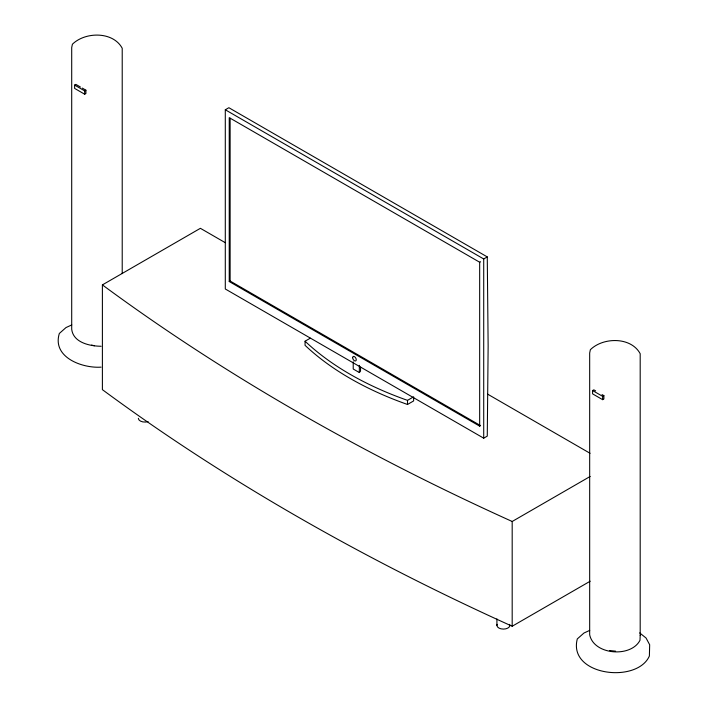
<?xml version="1.0" encoding="UTF-8"?>
<svg xmlns="http://www.w3.org/2000/svg" width="708" height="708" viewBox="0 0 708 708"><rect width="100%" height="100%" fill="white"/><g stroke="black" fill="none" stroke-linecap="round" stroke-linejoin="round"><path stroke-width="1.06" d="M353.221 361.815L353.221 369.01L359.345 372.55L360.522 371.169L360.522 367.063M82.252 88.075L85.907 90.19L85.907 93.509L84.677 94.217L74.614 88.412L74.614 85.093L75.844 84.376L80.42 87.022M74.614 85.093L84.677 90.898L85.907 90.19M225.294 109.775L228.861 107.713L487.272 256.907L488.139 346.017L487.272 436.119L483.714 438.181L225.294 288.988L225.294 109.775L483.714 258.969L487.272 256.907M590.198 581.206L512.185 626.244A2389.031 1379.29 0 0 1 102.395 389.657L102.395 284.89L200.391 228.312L225.277 242.685M229.242 281.545L230.127 281.032L480.564 425.614L479.67 426.136L229.242 281.545L229.242 117.652L479.67 262.234L480.564 261.721M305.06 341.212A307.263 177.398 0 0 0 407.507 400.356L413.631 396.816L413.631 400.932L407.507 404.472A307.263 177.398 0 0 1 305.06 345.327L305.06 341.212L310.308 338.176M602.048 394.586L603.88 395.639L603.88 398.967L602.65 399.675L592.587 393.86L592.587 390.542L593.817 389.834L595.649 390.887M592.587 390.542L602.65 396.356L603.88 395.639M102.395 284.89A2389.031 1379.29 0 0 0 512.185 521.477L590.198 476.44M71.765 324.928L66.012 327.556L59.33 333.468C51.932 357.283 82.217 368.443 101.076 367.142M589.737 630.377L583.985 633.005L577.303 638.917C567.692 675.618 637.076 684.025 649.386 655.989L649.67 644.758L646.05 638.014L639.705 632.917M615.606 651.165L609.535 650.528M101.129 346.256C89.907 346.168 73.269 342.654 71.703 329.264L71.703 47.569L72.393 44.25C85.225 31.603 113.094 31.249 122.218 48.268L122.218 273.615M94.483 345.752L91.562 345.07M487.626 394.144L590.074 453.297M602.65 396.356L602.65 399.675M512.185 521.477L512.185 626.244M496.919 618.907L496.919 625.35M483.714 258.969L483.714 438.181M479.67 262.234L479.67 426.136M407.507 400.356L407.507 404.472M359.345 365.346L359.345 372.55M230.127 118.236L230.127 281.032M84.677 90.898L84.677 94.217M509.689 624.376A6.496 3.752 0 0 1 503.415 629.093A6.496 3.752 0 0 1 497.14 624.376M148.096 421.579A6.496 3.752 0 0 1 138.352 418.331M640.191 635.412L639.997 640.271C630.961 657.927 593.685 654.989 589.675 634.722L589.675 353.026L590.366 349.708C603.198 337.061 631.067 336.698 640.191 353.717L640.191 635.412M352.673 357.664A2.522 1.451 60 0 0 355.345 360.991A2.522 1.451 60 0 0 355.345 357.425A2.522 1.451 60 0 0 352.673 357.664"/></g></svg>
